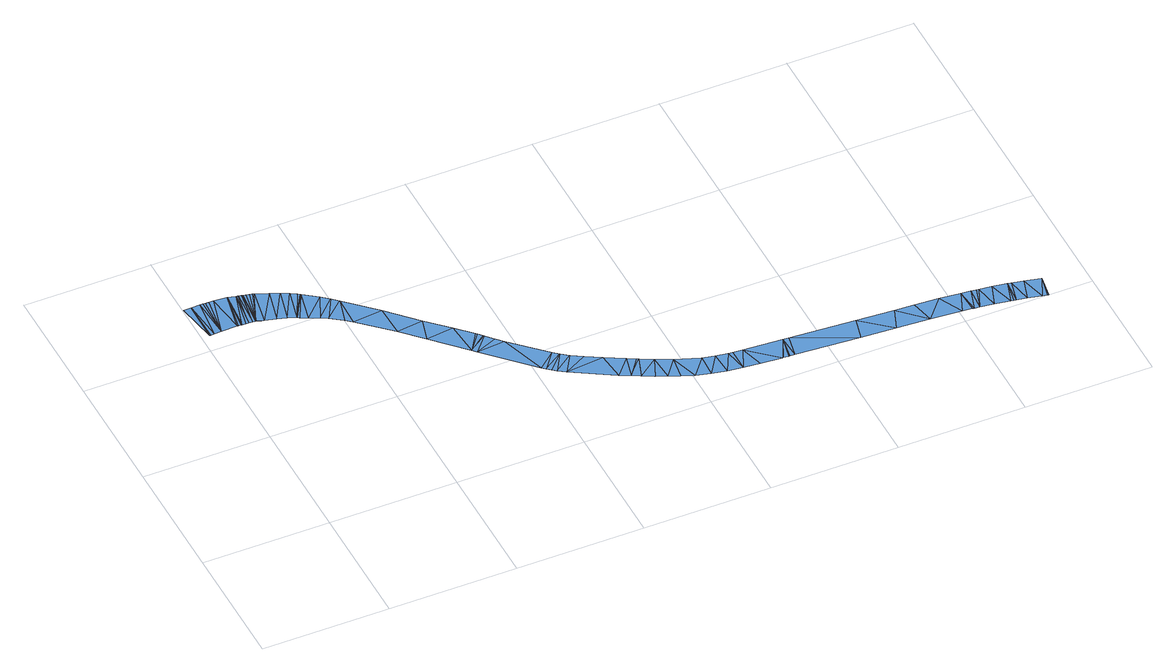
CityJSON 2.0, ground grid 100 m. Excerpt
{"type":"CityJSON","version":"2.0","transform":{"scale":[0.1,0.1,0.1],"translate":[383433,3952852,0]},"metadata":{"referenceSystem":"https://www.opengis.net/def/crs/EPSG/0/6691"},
"CityObjects":{
"waterbody1":{"type":"WaterBody","attributes":{"name":"神田川","class":"1030"},"geometry":[{"type":"MultiSurface","lod":"1","boundaries":[[[0,1,2]],[[0,3,1]],[[0,2,4]],[[5,0,4]],[[5,4,6]],[[7,5,6]],[[8,7,6]],[[9,8,6]],[[10,9,6]],[[10,6,11]],[[9,12,8]],[[13,11,14]],[[13,10,11]],[[13,14,15]],[[13,15,16]],[[17,16,18]],[[17,13,16]],[[17,18,19]],[[20,19,21]],[[22,17,19]],[[20,22,19]],[[23,21,24]],[[23,24,25]],[[25,26,27]],[[28,20,21]],[[23,28,21]],[[29,23,25]],[[30,25,27]],[[31,29,25]],[[32,31,25]],[[30,32,25]],[[33,30,27]],[[33,27,34]],[[35,34,36]],[[35,33,34]],[[37,36,38]],[[37,35,36]],[[39,38,40]],[[41,40,42]],[[43,37,38]],[[41,42,44]],[[39,43,38]],[[41,39,40]],[[45,41,44]],[[45,44,46]],[[47,46,48]],[[47,45,46]],[[49,48,50]],[[49,47,48]],[[49,50,51]],[[52,49,51]],[[52,51,53]],[[54,52,53]],[[54,53,55]],[[56,54,55]],[[56,55,57]],[[58,56,57]],[[59,57,60]],[[61,58,57]],[[62,61,57]],[[59,62,57]],[[63,59,60]],[[64,63,60]],[[64,60,65]],[[66,64,65]],[[66,65,67]],[[68,67,69]],[[68,69,70]],[[68,66,67]],[[71,70,72]],[[71,68,70]],[[73,71,72]],[[74,73,72]],[[74,72,75]],[[76,74,75]],[[76,75,77]],[[78,76,77]],[[79,77,80]],[[79,78,77]],[[81,79,80]],[[82,81,80]],[[82,80,83]],[[82,83,84]],[[85,82,84]],[[85,84,86]],[[85,86,87]],[[88,85,87]],[[88,87,89]],[[90,88,89]],[[90,89,91]],[[92,90,91]],[[92,91,93]],[[94,92,93]],[[95,94,93]],[[95,93,96]],[[95,96,97]],[[98,95,97]],[[98,97,99]],[[98,99,100]],[[98,100,101]],[[98,101,102]],[[103,98,102]],[[103,102,104]],[[105,103,104]],[[105,104,106]],[[107,105,106]],[[107,106,108]],[[109,107,108]],[[110,109,108]],[[110,108,111]],[[112,110,111]],[[112,111,113]],[[112,113,114]],[[115,112,114]],[[115,114,116]],[[117,115,116]],[[118,117,116]],[[118,116,119]],[[120,118,119]],[[120,119,121]],[[122,120,121]],[[122,121,123]],[[122,123,124]],[[125,122,124]],[[125,124,126]],[[127,125,126]],[[127,126,128]],[[129,127,128]],[[129,128,130]],[[129,130,131]]]}]}
},
"vertices":[
[71,2468,1],[66,2149,1],[71,2149,1],[10,2465,1],[103,2151,1],[138,2471,1],[158,2155,1],[162,2471,1],[181,2471,1],[207,2470,1],[242,2467,1],[286,2156,1],[203,2470,1],[347,2458,1],[293,2156,1],[312,2155,1],[323,2154,1],[412,2443,1],[350,2152,1],[373,2151,1],[427,2440,1],[402,2149,1],[422,2441,1],[458,2433,1],[420,2147,1],[431,2147,1],[464,2130,1],[484,2128,1],[447,2435,1],[479,2428,1],[539,2414,1],[505,2422,1],[526,2417,1],[639,2372,1],[572,2104,1],[709,2340,1],[641,2082,1],[769,2307,1],[706,2057,1],[831,2269,1],[708,2056,1],[834,2267,1],[726,2047,1],[814,2280,1],[779,2022,1],[947,2187,1],[855,1984,1],[1010,2135,1],[907,1952,1],[1059,2088,1],[1002,1887,1],[1051,1846,1],[1286,1871,1],[1291,1621,1],[1500,1647,1],[1448,1459,1],[1665,1489,1],[1687,1217,1],[1785,1367,1],[1832,1319,1],[1717,1184,1],[1797,1355,1],[1827,1326,1],[1888,1256,1],[1937,1202,1],[2057,838,1],[2194,954,1],[2083,813,1],[2237,915,1],[2114,786,1],[2147,759,1],[2297,874,1],[2203,721,1],[2382,818,1],[2498,751,1],[2522,534,1],[2647,672,1],[2604,493,1],[2709,640,1],[2724,630,1],[2666,460,1],[2726,629,1],[2822,576,1],[2753,415,1],[2836,377,1],[2945,520,1],[2920,341,1],[3015,304,1],[3135,451,1],[3129,271,1],[3233,427,1],[3240,247,1],[3328,412,1],[3361,230,1],[3361,408,1],[3434,400,1],[3487,218,1],[3660,205,1],[3741,380,1],[3663,205,1],[3703,202,1],[3710,201,1],[3749,199,1],[3788,377,1],[4251,163,1],[4297,343,1],[4521,146,1],[4588,322,1],[4782,130,1],[4743,311,1],[4929,298,1],[5027,111,1],[5096,283,1],[5098,102,1],[5116,99,1],[5169,274,1],[5157,94,1],[5210,268,1],[5227,266,1],[5263,80,1],[5324,254,1],[5381,59,1],[5438,235,1],[5404,55,1],[5423,51,1],[5465,229,1],[5502,35,1],[5555,210,1],[5606,12,1],[5684,182,1],[5642,4,1],[5653,1,1]
]}
